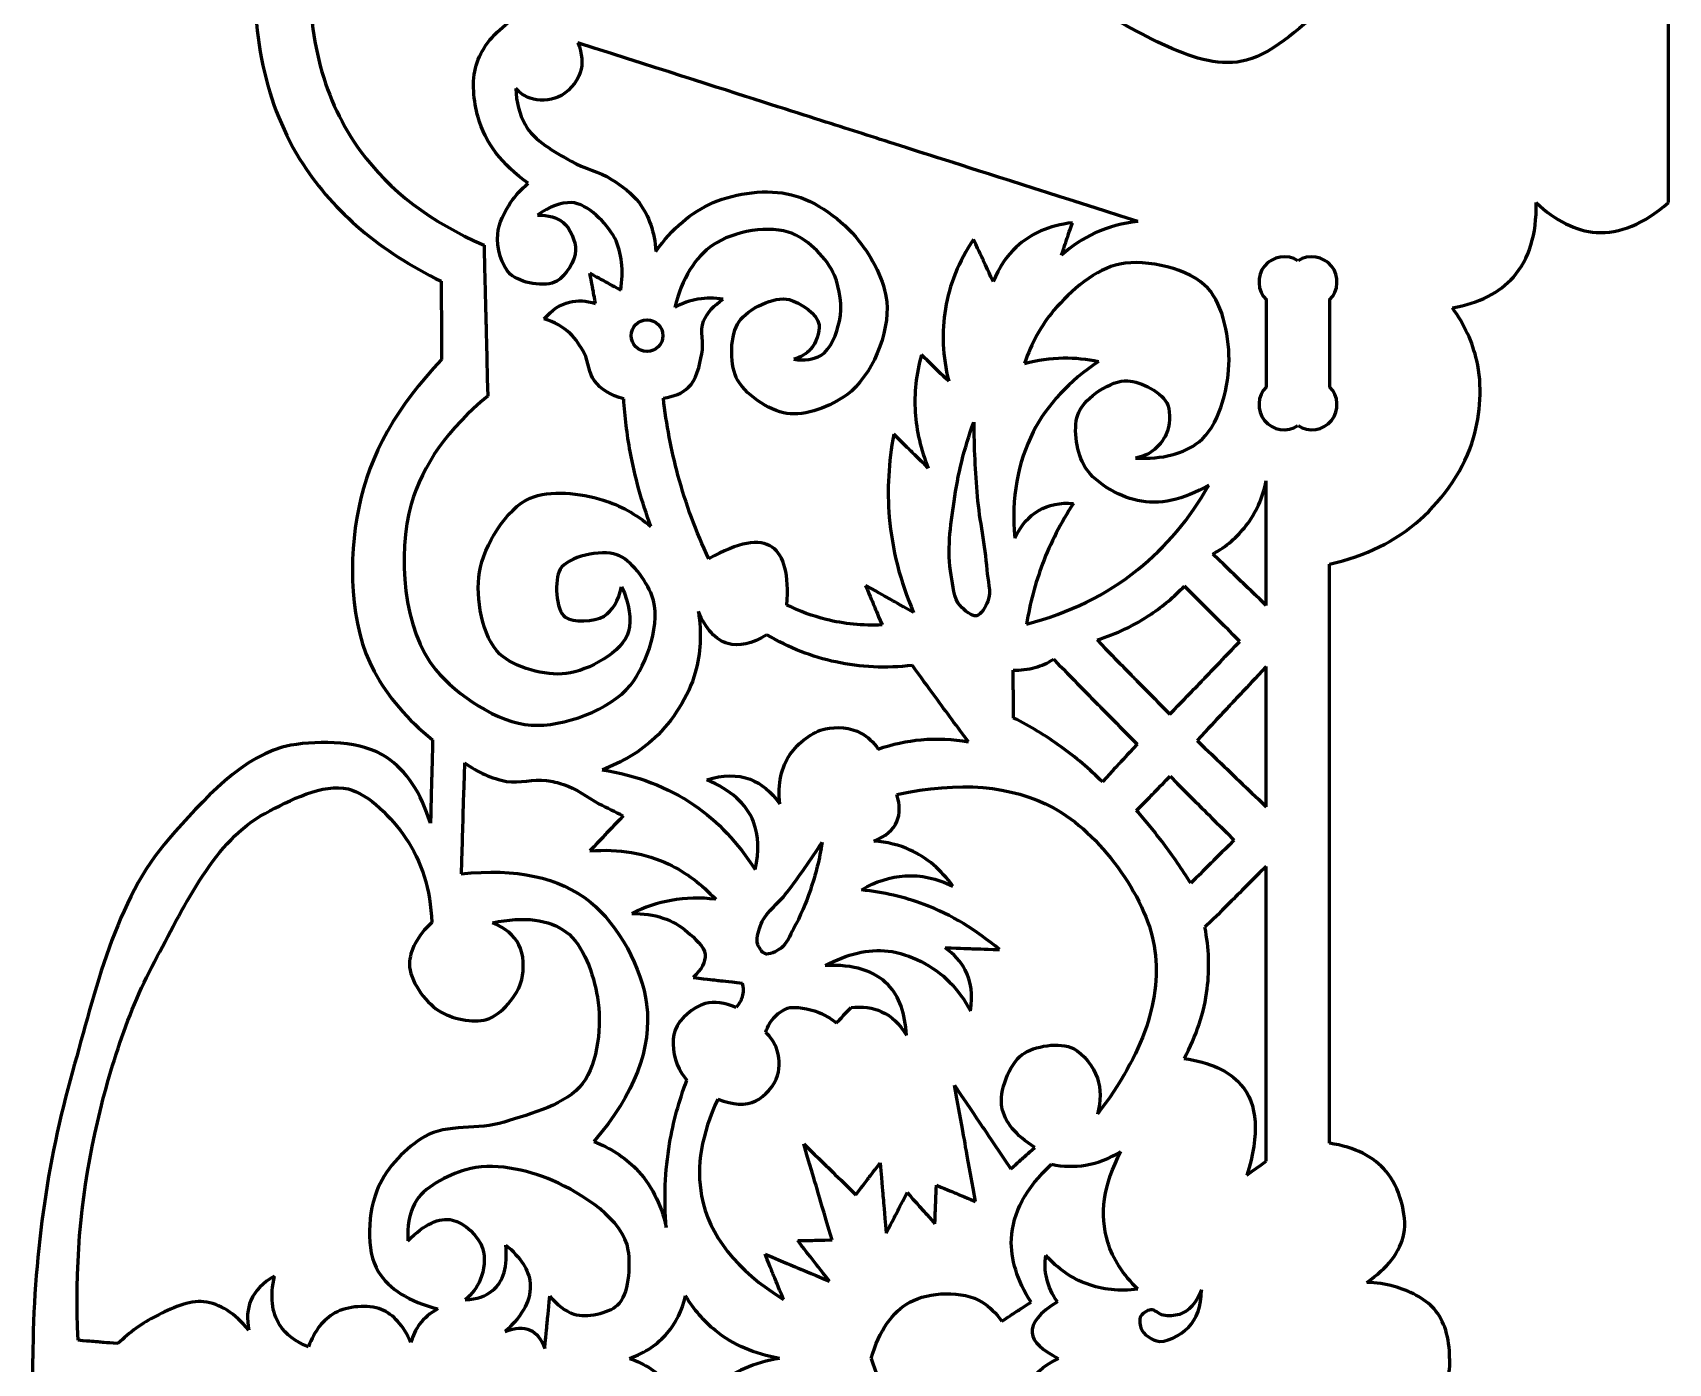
# Model space of a CAD drawing. Header units: millimetres. Extents: x -143 to 138, y -7 to 318.
# Drawn here: x -140.3 to -36.9, y 109.6 to 193.7 of the extents above; entities that cross this region are included whole.
import ezdxf

# ---------------------------------------------------------------- set-up
doc = ezdxf.new("R2010")
doc.units = ezdxf.units.MM
doc.linetypes.add('K5LT32771', pattern=[0])

msp = doc.modelspace()

# ---------------------------------------------------------------- linework, layer by layer
at = {"color": 30, "linetype": 'K5LT32771', "lineweight": 60, "true_color": 0xff8000}
for p, q in [((-62.32, 171.29), (-62.32, 176.8)), ((-58.33, 176.8), (-58.33, 171.29))]:
    msp.add_line(p, q, dxfattribs=at)
msp.add_circle((-101.44, 174.52), 1, dxfattribs=at)
for centre, start, end in [((-61.2, 177.92), 56.6843, 225), ((-59.45, 177.92), 315, 123.3157), ((-61.2, 170.17), 135, 303.3157), ((-59.45, 170.17), 236.6843, 45)]:
    msp.add_arc(centre, 1.59, start, end, dxfattribs=at)
for points, knots in [([(-46.38, 201.59), (-48.31, 201.79), (-50.09, 201.61), (-51.71, 201.06), (-54.33, 200.17), (-56.02, 197.2), (-58.33, 195.48), (-60.03, 194.22), (-61.74, 192.41), (-63.58, 191.92), (-66.67, 191.12), (-70.47, 193.86), (-73.62, 195.42), (-76.59, 196.89), (-79.25, 199.01), (-82.01, 200.89), (-85.34, 203.14), (-88.46, 205.73), (-91.85, 207.89), (-96.22, 210.67), (-101.45, 218.42), (-105.52, 215.35), (-105.64, 215.25), (-105.78, 215.15), (-105.9, 215.04), (-106.36, 214.59), (-106.56, 213.84), (-106.61, 213.2), (-106.64, 212.9), (-106.62, 212.59), (-106.56, 212.27)], [0, 0, 0, 0, 1, 1, 1, 2, 2, 2, 3, 3, 3, 4, 4, 4, 5, 5, 5, 6, 6, 6, 7, 7, 7, 8, 8, 8, 9, 9, 9, 10, 10, 10, 10]), ([(-126.11, 199.12), (-126.56, 193.67), (-125.58, 189.08), (-123.17, 185.35), (-121.21, 182.32), (-118.3, 179.86), (-114.45, 177.96)], [0, 0, 0, 0, 1, 1, 1, 2, 2, 2, 2]), ([(-122.76, 198.2), (-122.93, 193.36), (-121.86, 189.35), (-119.54, 186.18), (-117.71, 183.68), (-115.11, 181.7), (-111.74, 180.24)], [0, 0, 0, 0, 1, 1, 1, 2, 2, 2, 2]), ([(-108.95, 184.15), (-110.61, 185.33), (-111.67, 186.72), (-112.12, 188.33), (-112.39, 189.34), (-112.54, 190.62), (-112.24, 191.6), (-111.93, 192.61), (-111.25, 193.52), (-110.2, 194.3)], [0, 0, 0, 0, 1, 1, 1, 2, 2, 2, 3, 3, 3, 3]), ([(-105.81, 193.02), (-105.54, 192.32), (-105.49, 191.7), (-105.66, 191.15), (-105.85, 190.54), (-106.48, 189.85), (-107.07, 189.59), (-107.57, 189.38), (-108.3, 189.33), (-108.83, 189.52), (-109.16, 189.64), (-109.46, 189.85), (-109.74, 190.14)], [0, 0, 0, 0, 1, 1, 1, 2, 2, 2, 3, 3, 3, 4, 4, 4, 4]), ([(-109.74, 190.14), (-109.7, 189.27), (-109.51, 188.52), (-109.15, 187.86), (-108.58, 186.82), (-107.3, 186.16), (-106.23, 185.54), (-105.43, 185.07), (-104.45, 184.9), (-103.68, 184.4), (-103.05, 183.99), (-102.39, 183.51), (-101.95, 182.93), (-101.32, 182.09), (-100.97, 181.06), (-100.89, 179.85)], [0, 0, 0, 0, 1, 1, 1, 2, 2, 2, 3, 3, 3, 4, 4, 4, 5, 5, 5, 5]), ([(-108.37, 182.14), (-107.68, 182.15), (-107.14, 182), (-106.75, 181.68), (-106.3, 181.31), (-105.95, 180.49), (-105.96, 179.92), (-105.97, 179.25), (-106.59, 178.29), (-107.14, 177.97), (-107.86, 177.56), (-109.47, 177.84), (-110.09, 178.42), (-110.64, 178.92), (-110.95, 180.11), (-110.88, 180.94), (-110.83, 181.61), (-110.45, 182.34), (-110.06, 182.93), (-109.76, 183.38), (-109.39, 183.79), (-108.95, 184.15)], [0, 0, 0, 0, 1, 1, 1, 2, 2, 2, 3, 3, 3, 4, 4, 4, 5, 5, 5, 6, 6, 6, 7, 7, 7, 7]), ([(-103.1, 177.4), (-102.94, 178.62), (-103.01, 179.77), (-103.49, 180.68), (-104, 181.64), (-105.19, 182.88), (-106.23, 182.93), (-106.89, 182.95), (-107.6, 182.69), (-108.37, 182.14)], [0, 0, 0, 0, 1, 1, 1, 2, 2, 2, 3, 3, 3, 3]), ([(-100.89, 179.85), (-99.86, 181.3), (-98.66, 182.32), (-97.27, 182.93), (-95.82, 183.56), (-93.83, 183.8), (-92.32, 183.43), (-90.76, 183.04), (-89.11, 181.83), (-88.08, 180.54), (-87.22, 179.47), (-86.43, 177.96), (-86.3, 176.66), (-86.11, 174.72), (-87.25, 171.93), (-88.83, 170.79), (-89.81, 170.08), (-91.44, 169.42), (-92.61, 169.61), (-93.77, 169.8), (-95.34, 170.84), (-95.81, 171.89), (-96.23, 172.83), (-96.21, 174.59), (-95.63, 175.42), (-95.07, 176.22), (-93.42, 177.05), (-92.46, 176.8), (-91.78, 176.63), (-90.66, 175.88), (-90.58, 175.2), (-90.52, 174.75), (-90.77, 174.05), (-91.11, 173.67), (-91.37, 173.38), (-91.73, 173.17), (-92.18, 173.03)], [0, 0, 0, 0, 1, 1, 1, 2, 2, 2, 3, 3, 3, 4, 4, 4, 5, 5, 5, 6, 6, 6, 7, 7, 7, 8, 8, 8, 9, 9, 9, 10, 10, 10, 11, 11, 11, 12, 12, 12, 12]), ([(-50.57, 176.28), (-48.88, 176.59), (-47.6, 177.24), (-46.72, 178.23), (-45.72, 179.36), (-45.24, 180.92), (-45.28, 182.93)], [0, 0, 0, 0, 1, 1, 1, 2, 2, 2, 2]), ([(-45.28, 182.93), (-44.04, 181.76), (-42.77, 181.14), (-41.49, 181.05), (-40, 180.95), (-38.48, 181.57), (-36.93, 182.93)], [0, 0, 0, 0, 1, 1, 1, 2, 2, 2, 2]), ([(-92.18, 173.03), (-91.49, 172.94), (-90.92, 173.02), (-90.47, 173.28), (-89.83, 173.65), (-89.46, 174.68), (-89.29, 175.45), (-89.09, 176.35), (-89.26, 177.5), (-89.61, 178.34), (-90.08, 179.41), (-91.22, 180.54), (-92.25, 180.97), (-93.65, 181.56), (-96.01, 181.12), (-97.27, 180.26), (-98.42, 179.47), (-99.23, 178.15), (-99.69, 176.31)], [0, 0, 0, 0, 1, 1, 1, 2, 2, 2, 3, 3, 3, 4, 4, 4, 5, 5, 5, 6, 6, 6, 6]), ([(-74.58, 181.66), (-76.04, 181.48), (-77.22, 180.97), (-78.12, 180.12), (-78.74, 179.55), (-79.22, 178.82), (-79.58, 177.94)], [0, 0, 0, 0, 1, 1, 1, 2, 2, 2, 2]), ([(-70.44, 181.73), (-71.4, 181.63), (-72.29, 181.4), (-73.13, 181.02), (-73.89, 180.67), (-74.6, 180.2), (-75.26, 179.61)], [0, 0, 0, 0, 1, 1, 1, 2, 2, 2, 2]), ([(-80.82, 180.61), (-81.76, 179.21), (-82.35, 177.75), (-82.6, 176.23), (-82.85, 174.76), (-82.78, 173.22), (-82.39, 171.64)], [0, 0, 0, 0, 1, 1, 1, 2, 2, 2, 2]), ([(-70.59, 166.79), (-68.88, 166.71), (-67.54, 167.06), (-66.57, 167.82), (-65.35, 168.78), (-64.76, 171.04), (-64.69, 172.69), (-64.62, 174.27), (-65.03, 176.45), (-66.02, 177.52), (-67.15, 178.75), (-69.87, 179.39), (-71.57, 179.05), (-73.08, 178.74), (-74.69, 177.38), (-75.76, 176.11), (-76.55, 175.16), (-77.17, 174.05), (-77.6, 172.77)], [0, 0, 0, 0, 1, 1, 1, 2, 2, 2, 3, 3, 3, 4, 4, 4, 5, 5, 5, 6, 6, 6, 6]), ([(-107.94, 175.58), (-107.46, 176.15), (-106.93, 176.51), (-106.34, 176.65), (-105.83, 176.77), (-105.29, 176.74), (-104.7, 176.55)], [0, 0, 0, 0, 1, 1, 1, 2, 2, 2, 2]), ([(-100.41, 170.58), (-99.75, 170.67), (-99.23, 170.89), (-98.84, 171.24), (-98.31, 171.71), (-98.14, 172.64), (-97.98, 173.38), (-97.84, 174.04), (-98.13, 174.84), (-97.87, 175.44), (-97.64, 175.98), (-97.23, 176.44), (-96.63, 176.83)], [0, 0, 0, 0, 1, 1, 1, 2, 2, 2, 3, 3, 3, 4, 4, 4, 4]), ([(-96.63, 176.83), (-97.18, 176.92), (-97.71, 176.92), (-98.23, 176.83), (-98.73, 176.74), (-99.22, 176.57), (-99.69, 176.31)], [0, 0, 0, 0, 1, 1, 1, 2, 2, 2, 2]), ([(-58.33, 160.1), (-56.05, 160.6), (-54.14, 161.54), (-52.62, 162.9), (-51.13, 164.22), (-49.78, 166.16), (-49.23, 168.08), (-48.8, 169.58), (-48.67, 171.41), (-49.03, 172.95), (-49.3, 174.11), (-49.81, 175.22), (-50.57, 176.28)], [0, 0, 0, 0, 1, 1, 1, 2, 2, 2, 3, 3, 3, 4, 4, 4, 4]), ([(-102.92, 170.54), (-103.73, 170.75), (-104.35, 171.13), (-104.77, 171.67), (-105.13, 172.13), (-105.12, 172.87), (-105.41, 173.41), (-105.65, 173.86), (-105.94, 174.32), (-106.3, 174.66), (-106.75, 175.08), (-107.29, 175.39), (-107.94, 175.58)], [0, 0, 0, 0, 1, 1, 1, 2, 2, 2, 3, 3, 3, 4, 4, 4, 4]), ([(-114.42, 173.01), (-117.23, 170.11), (-118.98, 166.99), (-119.66, 163.64), (-120.33, 160.41), (-120.25, 156.22), (-118.68, 153.31), (-117.82, 151.71), (-116.59, 150.28), (-114.99, 149)], [0, 0, 0, 0, 1, 1, 1, 2, 2, 2, 3, 3, 3, 3]), ([(-84.11, 173.32), (-84.45, 172.09), (-84.58, 170.88), (-84.5, 169.69), (-84.43, 168.5), (-84.16, 167.32), (-83.68, 166.16)], [0, 0, 0, 0, 1, 1, 1, 2, 2, 2, 2]), ([(-72.92, 172.89), (-74.78, 171.65), (-76.16, 170.17), (-77.05, 168.44), (-78.05, 166.51), (-78.44, 164.28), (-78.21, 161.74)], [0, 0, 0, 0, 1, 1, 1, 2, 2, 2, 2]), ([(-77.6, 172.77), (-76.78, 172.99), (-75.97, 173.11), (-75.15, 173.12), (-74.41, 173.13), (-73.66, 173.05), (-72.92, 172.89)], [0, 0, 0, 0, 1, 1, 1, 2, 2, 2, 2]), ([(-65.95, 165.09), (-67.58, 164.14), (-69.08, 163.81), (-70.47, 164.11), (-71.7, 164.38), (-73.3, 165.3), (-73.88, 166.4), (-74.34, 167.28), (-74.56, 168.83), (-74.17, 169.69), (-73.74, 170.64), (-72.13, 171.73), (-71.09, 171.67), (-70.25, 171.63), (-68.84, 170.94), (-68.55, 170.13), (-68.37, 169.63), (-68.42, 168.83), (-68.65, 168.3), (-68.83, 167.9), (-69.16, 167.5), (-69.51, 167.24), (-69.82, 167.02), (-70.18, 166.87), (-70.59, 166.79)], [0, 0, 0, 0, 1, 1, 1, 2, 2, 2, 3, 3, 3, 4, 4, 4, 5, 5, 5, 6, 6, 6, 7, 7, 7, 8, 8, 8, 8]), ([(-111.51, 170.71), (-114.01, 168.65), (-115.62, 166.38), (-116.34, 163.89), (-117.25, 160.74), (-116.84, 155.88), (-114.8, 153.43), (-113.46, 151.81), (-110.86, 150.06), (-108.77, 149.92), (-106.75, 149.79), (-103.75, 150.88), (-102.5, 152.44), (-101.42, 153.79), (-100.51, 156.48), (-101.14, 158.11), (-101.51, 159.06), (-102.45, 160.38), (-103.36, 160.69), (-104.34, 161.03), (-106.46, 160.58), (-106.93, 159.77), (-107.31, 159.1), (-107.22, 157.19), (-106.62, 156.75), (-106.13, 156.4), (-104.77, 156.43), (-104.16, 156.81), (-103.63, 157.15), (-103.26, 157.77), (-103.05, 158.66)], [0, 0, 0, 0, 1, 1, 1, 2, 2, 2, 3, 3, 3, 4, 4, 4, 5, 5, 5, 6, 6, 6, 7, 7, 7, 8, 8, 8, 9, 9, 9, 10, 10, 10, 10]), ([(-101.2, 162.47), (-101.78, 164.02), (-102.21, 165.6), (-102.51, 167.2), (-102.71, 168.3), (-102.85, 169.41), (-102.92, 170.54)], [0, 0, 0, 0, 1, 1, 1, 2, 2, 2, 2]), ([(-97.54, 160.43), (-98.35, 162.14), (-99, 163.9), (-99.49, 165.71), (-99.92, 167.3), (-100.23, 168.92), (-100.41, 170.58)], [0, 0, 0, 0, 1, 1, 1, 2, 2, 2, 2]), ([(-80.81, 169.05), (-81.41, 167.41), (-81.82, 165.74), (-82.05, 164.05), (-82.27, 162.52), (-82.52, 160.9), (-82.23, 159.39), (-82.11, 158.74), (-82.09, 157.93), (-81.66, 157.47), (-81.41, 157.19), (-80.93, 156.77), (-80.63, 156.82), (-80.35, 156.88), (-80.06, 157.41), (-79.92, 157.75), (-79.67, 158.33), (-79.95, 159.08), (-79.99, 159.74), (-80.09, 161.3), (-80.46, 162.83), (-80.59, 164.37), (-80.73, 165.93), (-80.8, 167.48), (-80.81, 169.05)], [0, 0, 0, 0, 1, 1, 1, 2, 2, 2, 3, 3, 3, 4, 4, 4, 5, 5, 5, 6, 6, 6, 7, 7, 7, 8, 8, 8, 8]), ([(-85.86, 168.3), (-86.19, 166.53), (-86.29, 164.78), (-86.14, 163.06), (-85.97, 161.02), (-85.46, 159.02), (-84.61, 157.04)], [0, 0, 0, 0, 1, 1, 1, 2, 2, 2, 2]), ([(-65.71, 160.73), (-64.86, 161.2), (-64.16, 161.8), (-63.61, 162.51), (-62.99, 163.31), (-62.56, 164.26), (-62.33, 165.35)], [0, 0, 0, 0, 1, 1, 1, 2, 2, 2, 2]), ([(-103.05, 158.66), (-102.55, 157.56), (-102.41, 156.62), (-102.62, 155.83), (-102.97, 154.52), (-105.14, 153.37), (-106.56, 153.18), (-107.86, 153.01), (-109.82, 153.55), (-110.74, 154.41), (-111.87, 155.47), (-112.3, 157.98), (-112.03, 159.58), (-111.75, 161.28), (-110.35, 163.59), (-108.83, 164.26), (-107.6, 164.81), (-105.65, 164.58), (-104.22, 164.14), (-103.15, 163.81), (-102.15, 163.25), (-101.2, 162.47)], [0, 0, 0, 0, 1, 1, 1, 2, 2, 2, 3, 3, 3, 4, 4, 4, 5, 5, 5, 6, 6, 6, 7, 7, 7, 7]), ([(-77.47, 156.31), (-74.77, 157), (-72.43, 158.15), (-70.44, 159.75), (-68.66, 161.17), (-67.17, 162.95), (-65.95, 165.09)], [0, 0, 0, 0, 1, 1, 1, 2, 2, 2, 2]), ([(-78.21, 161.74), (-77.84, 162.54), (-77.33, 163.12), (-76.7, 163.49), (-76.08, 163.84), (-75.35, 163.99), (-74.5, 163.93)], [0, 0, 0, 0, 1, 1, 1, 2, 2, 2, 2]), ([(-74.5, 163.93), (-75.3, 162.72), (-75.96, 161.44), (-76.46, 160.11), (-76.92, 158.89), (-77.26, 157.62), (-77.47, 156.31)], [0, 0, 0, 0, 1, 1, 1, 2, 2, 2, 2]), ([(-92.61, 157.51), (-92.47, 159.42), (-92.78, 160.64), (-93.54, 161.16), (-94.35, 161.73), (-95.68, 161.48), (-97.54, 160.43)], [0, 0, 0, 0, 1, 1, 1, 2, 2, 2, 2]), ([(-73.02, 155.3), (-71.78, 155.68), (-70.65, 156.23), (-69.61, 156.93), (-68.85, 157.44), (-68.15, 158.03), (-67.5, 158.71)], [0, 0, 0, 0, 1, 1, 1, 2, 2, 2, 2]), ([(-98.2, 157.09), (-98, 155.73), (-98.06, 154.45), (-98.4, 153.25), (-98.82, 151.74), (-99.81, 150.19), (-100.96, 149.11), (-101.88, 148.25), (-102.99, 147.58), (-104.29, 147.1)], [0, 0, 0, 0, 1, 1, 1, 2, 2, 2, 3, 3, 3, 3]), ([(-93.87, 155.62), (-94.82, 155.06), (-95.64, 154.88), (-96.35, 155.08), (-97.11, 155.31), (-97.73, 155.97), (-98.2, 157.09)], [0, 0, 0, 0, 1, 1, 1, 2, 2, 2, 2]), ([(-86.6, 156.25), (-87.82, 156.2), (-89, 156.31), (-90.14, 156.6), (-90.98, 156.81), (-91.81, 157.11), (-92.61, 157.51)], [0, 0, 0, 0, 1, 1, 1, 2, 2, 2, 2]), ([(-84.68, 153.69), (-86.35, 153.5), (-87.96, 153.57), (-89.51, 153.91), (-91.02, 154.23), (-92.47, 154.8), (-93.87, 155.62)], [0, 0, 0, 0, 1, 1, 1, 2, 2, 2, 2]), ([(-78.32, 153.4), (-77.84, 153.39), (-77.38, 153.44), (-76.94, 153.57), (-76.53, 153.68), (-76.14, 153.85), (-75.77, 154.08)], [0, 0, 0, 0, 1, 1, 1, 2, 2, 2, 2]), ([(-81.14, 148.87), (-81.84, 149.8), (-82.54, 150.74), (-83.23, 151.69), (-83.72, 152.35), (-84.2, 153.02), (-84.68, 153.69)], [0, 0, 0, 0, 1, 1, 1, 2, 2, 2, 2]), ([(-93.06, 144.96), (-93.19, 146.22), (-92.97, 147.27), (-92.4, 148.08), (-91.92, 148.79), (-91.01, 149.51), (-90.18, 149.69), (-89.49, 149.84), (-88.56, 149.77), (-87.93, 149.42), (-87.51, 149.19), (-87.15, 148.85), (-86.84, 148.41)], [0, 0, 0, 0, 1, 1, 1, 2, 2, 2, 3, 3, 3, 4, 4, 4, 4]), ([(-72.68, 146.34), (-73.5, 147.15), (-74.37, 147.89), (-75.29, 148.56), (-76.24, 149.24), (-77.24, 149.85), (-78.29, 150.37)], [0, 0, 0, 0, 1, 1, 1, 2, 2, 2, 2]), ([(-115.13, 143.72), (-115.72, 145.64), (-116.64, 147.03), (-117.89, 147.88), (-119.42, 148.93), (-122.08, 148.97), (-123.95, 148.65), (-126.9, 148.14), (-129.57, 145.11), (-131.64, 142.76), (-135.03, 138.89), (-136.31, 133.11), (-137.74, 128.04), (-139.38, 122.22), (-140.21, 116.18), (-140.25, 109.92)], [0, 0, 0, 0, 1, 1, 1, 2, 2, 2, 3, 3, 3, 4, 4, 4, 5, 5, 5, 5]), ([(-86.84, 148.41), (-85.94, 148.72), (-85.04, 148.92), (-84.12, 149), (-83.14, 149.09), (-82.14, 149.04), (-81.14, 148.87)], [0, 0, 0, 0, 1, 1, 1, 2, 2, 2, 2]), ([(-112.98, 147.55), (-112.14, 146.94), (-111.25, 146.55), (-110.32, 146.37), (-109.51, 146.22), (-108.62, 146.55), (-107.79, 146.42), (-107.44, 146.37), (-107.08, 146.29), (-106.73, 146.18), (-105.93, 145.92), (-105.24, 145.35), (-104.48, 144.96), (-103.97, 144.7), (-103.46, 144.45), (-102.95, 144.2)], [0, 0, 0, 0, 1, 1, 1, 2, 2, 2, 3, 3, 3, 4, 4, 4, 5, 5, 5, 5]), ([(-104.29, 147.1), (-102.08, 146.76), (-100.14, 146.01), (-98.47, 144.87), (-96.97, 143.84), (-95.69, 142.48), (-94.62, 140.81)], [0, 0, 0, 0, 1, 1, 1, 2, 2, 2, 2]), ([(-97.67, 146.47), (-96.65, 146.79), (-95.73, 146.8), (-94.93, 146.5), (-94.22, 146.23), (-93.6, 145.72), (-93.06, 144.96)], [0, 0, 0, 0, 1, 1, 1, 2, 2, 2, 2]), ([(-137.38, 111.06), (-137.6, 115.53), (-137.26, 119.88), (-136.33, 124.1), (-135.49, 127.94), (-134.25, 131.86), (-132.39, 135.3), (-130.62, 138.59), (-128.75, 142.65), (-125.56, 144.35), (-124.03, 145.17), (-121.89, 146.28), (-120.33, 145.89), (-118.98, 145.55), (-117.57, 144.06), (-116.7, 142.81), (-115.68, 141.34), (-115.12, 139.55), (-115.04, 137.46)], [0, 0, 0, 0, 1, 1, 1, 2, 2, 2, 3, 3, 3, 4, 4, 4, 5, 5, 5, 6, 6, 6, 6]), ([(-94.62, 140.81), (-94.35, 141.95), (-94.38, 142.95), (-94.72, 143.81), (-95.17, 144.95), (-96.15, 145.83), (-97.67, 146.47)], [0, 0, 0, 0, 1, 1, 1, 2, 2, 2, 2]), ([(-85.66, 145.54), (-81.72, 146.4), (-78.43, 146.12), (-75.78, 144.7), (-72.89, 143.15), (-69.93, 139.13), (-69.41, 135.98), (-68.87, 132.7), (-70.07, 129.16), (-73, 125.34)], [0, 0, 0, 0, 1, 1, 1, 2, 2, 2, 3, 3, 3, 3]), ([(-87.11, 142.6), (-86.37, 142.89), (-85.89, 143.31), (-85.66, 143.84), (-85.46, 144.32), (-85.46, 144.88), (-85.66, 145.54)], [0, 0, 0, 0, 1, 1, 1, 2, 2, 2, 2]), ([(-67.1, 139.93), (-67.64, 140.79), (-68.22, 141.64), (-68.83, 142.45), (-69.36, 143.16), (-69.92, 143.85), (-70.52, 144.53)], [0, 0, 0, 0, 1, 1, 1, 2, 2, 2, 2]), ([(-82.12, 139.74), (-82.87, 140.79), (-83.77, 141.55), (-84.82, 142.03), (-85.52, 142.35), (-86.28, 142.54), (-87.11, 142.6)], [0, 0, 0, 0, 1, 1, 1, 2, 2, 2, 2]), ([(-105.05, 141.98), (-103.21, 142.12), (-101.54, 141.83), (-100.06, 141.13), (-98.98, 140.61), (-98, 139.88), (-97.11, 138.92)], [0, 0, 0, 0, 1, 1, 1, 2, 2, 2, 2]), ([(-90.39, 142.52), (-91.09, 141.44), (-91.83, 140.38), (-92.61, 139.35), (-93.16, 138.62), (-94.05, 138.06), (-94.3, 137.21), (-94.41, 136.85), (-94.58, 136.39), (-94.45, 136.06), (-94.37, 135.85), (-94.19, 135.57), (-94.01, 135.49), (-93.74, 135.37), (-93.26, 135.64), (-92.98, 135.84), (-92.61, 136.1), (-92.43, 136.64), (-92.2, 137.06), (-91.76, 137.83), (-91.42, 138.66), (-91.13, 139.5), (-90.79, 140.48), (-90.54, 141.48), (-90.39, 142.52)], [0, 0, 0, 0, 1, 1, 1, 2, 2, 2, 3, 3, 3, 4, 4, 4, 5, 5, 5, 6, 6, 6, 7, 7, 7, 8, 8, 8, 8]), ([(-113.19, 140.52), (-109.73, 140.91), (-107.01, 140.32), (-105.02, 138.74), (-103.27, 137.36), (-101.74, 134.51), (-101.47, 132.29), (-101.13, 129.5), (-102.24, 126.61), (-104.8, 123.62)], [0, 0, 0, 0, 1, 1, 1, 2, 2, 2, 3, 3, 3, 3]), ([(-87.9, 139.51), (-87, 140.05), (-86.08, 140.34), (-85.14, 140.4), (-84.15, 140.46), (-83.14, 140.24), (-82.12, 139.74)], [0, 0, 0, 0, 1, 1, 1, 2, 2, 2, 2]), ([(-79.18, 135.74), (-80.64, 136.99), (-82.22, 137.94), (-83.93, 138.59), (-85.19, 139.06), (-86.51, 139.37), (-87.9, 139.51)], [0, 0, 0, 0, 1, 1, 1, 2, 2, 2, 2]), ([(-97.11, 138.92), (-98.07, 139.04), (-99.01, 139.01), (-99.92, 138.85), (-100.77, 138.7), (-101.6, 138.42), (-102.41, 138.03)], [0, 0, 0, 0, 1, 1, 1, 2, 2, 2, 2]), ([(-111.2, 137.44), (-109.2, 137.86), (-107.65, 137.66), (-106.55, 136.85), (-105.47, 136.06), (-104.82, 134.17), (-104.58, 132.74), (-104.28, 131.01), (-104.53, 128.59), (-105.52, 127.28), (-106.5, 125.96), (-108.74, 125.4), (-110.48, 124.84), (-112.07, 124.33), (-114.09, 124.75), (-115.48, 123.94), (-116.66, 123.25), (-117.88, 121.98), (-118.42, 120.74), (-119.09, 119.22), (-119.25, 116.72), (-118.42, 115.4), (-117.74, 114.3), (-116.49, 113.51), (-114.66, 113.05)], [0, 0, 0, 0, 1, 1, 1, 2, 2, 2, 3, 3, 3, 4, 4, 4, 5, 5, 5, 6, 6, 6, 7, 7, 7, 8, 8, 8, 8]), ([(-115.04, 137.46), (-115.97, 136.57), (-116.44, 135.69), (-116.45, 134.83), (-116.46, 133.83), (-115.5, 132.46), (-114.61, 131.89), (-113.82, 131.38), (-112.44, 131.06), (-111.58, 131.33), (-110.65, 131.62), (-109.6, 132.84), (-109.36, 133.85), (-109.2, 134.51), (-109.22, 135.44), (-109.54, 136.05), (-109.84, 136.64), (-110.4, 137.1), (-111.2, 137.44)], [0, 0, 0, 0, 1, 1, 1, 2, 2, 2, 3, 3, 3, 4, 4, 4, 5, 5, 5, 6, 6, 6, 6]), ([(-102.41, 138.03), (-100.96, 138.03), (-99.78, 137.64), (-98.89, 136.85), (-98.45, 136.47), (-97.82, 135.94), (-97.78, 135.43), (-97.75, 134.97), (-98, 134.48), (-98.53, 133.97)], [0, 0, 0, 0, 1, 1, 1, 2, 2, 2, 3, 3, 3, 3]), ([(-67.52, 128.86), (-66.74, 130.29), (-66.25, 131.76), (-66.06, 133.27), (-65.9, 134.54), (-65.95, 135.83), (-66.2, 137.15)], [0, 0, 0, 0, 1, 1, 1, 2, 2, 2, 2]), ([(-90.19, 134.73), (-88.81, 135.48), (-87.48, 135.79), (-86.21, 135.65), (-84.86, 135.5), (-83.33, 134.69), (-82.33, 133.69), (-81.81, 133.18), (-81.38, 132.57), (-81.02, 131.88)], [0, 0, 0, 0, 1, 1, 1, 2, 2, 2, 3, 3, 3, 3]), ([(-81.02, 131.88), (-80.85, 132.87), (-80.96, 133.73), (-81.35, 134.46), (-81.63, 134.99), (-82.05, 135.46), (-82.62, 135.86)], [0, 0, 0, 0, 1, 1, 1, 2, 2, 2, 2]), ([(-85.06, 130.34), (-85.13, 131.72), (-85.52, 132.78), (-86.21, 133.51), (-87.07, 134.41), (-88.39, 134.82), (-90.19, 134.73)], [0, 0, 0, 0, 1, 1, 1, 2, 2, 2, 2]), ([(-95.43, 133.63), (-95.36, 133.32), (-95.36, 133.04), (-95.43, 132.77), (-95.5, 132.53), (-95.62, 132.3), (-95.81, 132.09)], [0, 0, 0, 0, 1, 1, 1, 2, 2, 2, 2]), ([(-95.81, 132.09), (-96.54, 132.39), (-97.19, 132.47), (-97.77, 132.33), (-98.52, 132.14), (-99.4, 131.36), (-99.67, 130.66), (-99.94, 129.98), (-99.77, 128.92), (-99.41, 128.2), (-99.28, 127.95), (-99.12, 127.71), (-98.93, 127.49)], [0, 0, 0, 0, 1, 1, 1, 2, 2, 2, 3, 3, 3, 4, 4, 4, 4]), ([(-93.95, 130.52), (-93.82, 130.92), (-93.62, 131.26), (-93.35, 131.52), (-93.1, 131.77), (-92.8, 131.96), (-92.43, 132.09)], [0, 0, 0, 0, 1, 1, 1, 2, 2, 2, 2]), ([(-92.43, 132.09), (-91.69, 132.11), (-91.01, 131.98), (-90.39, 131.68), (-90.07, 131.53), (-89.77, 131.34), (-89.49, 131.11)], [0, 0, 0, 0, 1, 1, 1, 2, 2, 2, 2]), ([(-88.56, 132.08), (-87.83, 132.16), (-87.19, 132.08), (-86.63, 131.82), (-86, 131.54), (-85.48, 131.04), (-85.06, 130.34)], [0, 0, 0, 0, 1, 1, 1, 2, 2, 2, 2]), ([(-96.97, 126.3), (-96.02, 125.91), (-95.22, 125.88), (-94.57, 126.18), (-94, 126.45), (-93.39, 127.16), (-93.2, 127.79), (-93.04, 128.31), (-93.08, 129.04), (-93.29, 129.57), (-93.43, 129.91), (-93.65, 130.22), (-93.95, 130.52)], [0, 0, 0, 0, 1, 1, 1, 2, 2, 2, 3, 3, 3, 4, 4, 4, 4]), ([(-76.94, 123.25), (-78.16, 124.01), (-78.85, 124.85), (-79.03, 125.77), (-79.22, 126.78), (-78.57, 128.5), (-77.75, 129.11), (-77, 129.66), (-75.35, 129.93), (-74.5, 129.49), (-73.88, 129.17), (-73.25, 128.33), (-73, 127.61), (-72.77, 126.94), (-72.77, 126.18), (-73, 125.34)], [0, 0, 0, 0, 1, 1, 1, 2, 2, 2, 3, 3, 3, 4, 4, 4, 5, 5, 5, 5]), ([(-67.52, 128.86), (-65.88, 128.62), (-64.69, 128.08), (-63.95, 127.23), (-62.86, 125.98), (-62.73, 124.07), (-63.56, 121.5)], [0, 0, 0, 0, 1, 1, 1, 2, 2, 2, 2]), ([(-100.23, 118.19), (-100.38, 119.99), (-100.31, 121.76), (-100.02, 123.49), (-99.79, 124.84), (-99.43, 126.18), (-98.93, 127.49)], [0, 0, 0, 0, 1, 1, 1, 2, 2, 2, 2]), ([(-96.97, 126.3), (-98.01, 124.08), (-98.35, 122.04), (-98, 120.18), (-97.53, 117.68), (-95.81, 115.5), (-92.83, 113.64)], [0, 0, 0, 0, 1, 1, 1, 2, 2, 2, 2]), ([(-104.8, 123.62), (-103.75, 123.2), (-102.87, 122.63), (-102.15, 121.91), (-101.21, 120.94), (-100.57, 119.71), (-100.23, 118.19)], [0, 0, 0, 0, 1, 1, 1, 2, 2, 2, 2]), ([(-75.9, 122.18), (-75.16, 122.03), (-74.44, 122.01), (-73.74, 122.13), (-72.97, 122.25), (-72.23, 122.54), (-71.51, 122.99)], [0, 0, 0, 0, 1, 1, 1, 2, 2, 2, 2]), ([(-70.44, 114.29), (-71.38, 115.21), (-72.01, 116.2), (-72.34, 117.26), (-72.88, 118.99), (-72.61, 120.9), (-71.51, 122.99)], [0, 0, 0, 0, 1, 1, 1, 2, 2, 2, 2]), ([(-55.98, 114.71), (-54.65, 115.63), (-53.87, 116.66), (-53.64, 117.79), (-53.4, 118.98), (-53.95, 120.77), (-54.75, 121.73), (-55.53, 122.66), (-56.73, 123.26), (-58.33, 123.51)], [0, 0, 0, 0, 1, 1, 1, 2, 2, 2, 3, 3, 3, 3]), ([(-107.58, 113.88), (-107.13, 113.29), (-106.62, 112.9), (-106.07, 112.72), (-105.25, 112.46), (-103.9, 112.77), (-103.31, 113.28), (-102.57, 113.93), (-102.47, 115.73), (-102.63, 116.76), (-102.92, 118.65), (-105.51, 120.33), (-107.41, 121.15), (-109.02, 121.85), (-111.24, 122.34), (-112.9, 121.83), (-114.06, 121.48), (-115.58, 120.75), (-116.13, 119.69), (-116.47, 119.04), (-116.61, 118.26), (-116.55, 117.35)], [0, 0, 0, 0, 1, 1, 1, 2, 2, 2, 3, 3, 3, 4, 4, 4, 5, 5, 5, 6, 6, 6, 7, 7, 7, 7]), ([(-77.19, 113.47), (-78.07, 114.85), (-78.48, 116.18), (-78.43, 117.47), (-78.35, 119.11), (-77.51, 120.69), (-75.9, 122.18)], [0, 0, 0, 0, 1, 1, 1, 2, 2, 2, 2]), ([(-116.55, 117.35), (-115.51, 118.41), (-114.57, 118.84), (-113.73, 118.66), (-113.02, 118.5), (-112.07, 117.62), (-111.83, 116.88), (-111.65, 116.3), (-111.73, 115.48), (-111.98, 114.89), (-112.17, 114.42), (-112.49, 113.99), (-112.93, 113.61)], [0, 0, 0, 0, 1, 1, 1, 2, 2, 2, 3, 3, 3, 4, 4, 4, 4]), ([(-112.93, 113.61), (-112.2, 113.66), (-111.63, 113.86), (-111.2, 114.2), (-110.51, 114.77), (-110.24, 115.73), (-110.37, 117.08)], [0, 0, 0, 0, 1, 1, 1, 2, 2, 2, 2]), ([(-110.37, 117.08), (-109.43, 116.3), (-108.91, 115.5), (-108.83, 114.68), (-108.73, 113.69), (-109.25, 112.67), (-110.4, 111.62)], [0, 0, 0, 0, 1, 1, 1, 2, 2, 2, 2]), ([(-75.52, 113.49), (-75.85, 113.96), (-76.08, 114.45), (-76.2, 114.97), (-76.31, 115.44), (-76.33, 115.92), (-76.26, 116.43)], [0, 0, 0, 0, 1, 1, 1, 2, 2, 2, 2]), ([(-70.44, 114.29), (-71.61, 114.15), (-72.67, 114.26), (-73.65, 114.62), (-74.61, 114.97), (-75.48, 115.58), (-76.26, 116.43)], [0, 0, 0, 0, 1, 1, 1, 2, 2, 2, 2]), ([(-124.97, 115.11), (-125.71, 114.71), (-126.21, 114.2), (-126.47, 113.58), (-126.7, 113.04), (-126.74, 112.41), (-126.6, 111.7)], [0, 0, 0, 0, 1, 1, 1, 2, 2, 2, 2]), ([(-122.84, 110.64), (-123.66, 110.97), (-124.26, 111.44), (-124.64, 112.02), (-125.16, 112.82), (-125.27, 113.85), (-124.97, 115.11)], [0, 0, 0, 0, 1, 1, 1, 2, 2, 2, 2]), ([(-50.75, 109.92), (-50.75, 111.24), (-51.07, 112.28), (-51.73, 113.05), (-52.32, 113.73), (-53.34, 114.2), (-54.26, 114.46), (-54.8, 114.62), (-55.38, 114.7), (-55.98, 114.71)], [0, 0, 0, 0, 1, 1, 1, 2, 2, 2, 3, 3, 3, 3]), ([(-102.55, 109.92), (-101.56, 110.28), (-100.76, 110.81), (-100.17, 111.51), (-99.62, 112.15), (-99.23, 112.94), (-99.02, 113.88)], [0, 0, 0, 0, 1, 1, 1, 2, 2, 2, 2]), ([(-93.07, 109.92), (-94.66, 110.19), (-96.01, 110.77), (-97.12, 111.67), (-97.86, 112.27), (-98.49, 113), (-99.02, 113.88)], [0, 0, 0, 0, 1, 1, 1, 2, 2, 2, 2]), ([(-87.28, 109.92), (-86.77, 111.68), (-85.96, 112.86), (-84.84, 113.47), (-83.66, 114.12), (-81.48, 114.24), (-80.27, 113.47), (-79.81, 113.18), (-79.4, 112.78), (-79.03, 112.27)], [0, 0, 0, 0, 1, 1, 1, 2, 2, 2, 3, 3, 3, 3]), ([(-66.43, 114.25), (-66.44, 113.21), (-66.71, 112.42), (-67.25, 111.88), (-67.73, 111.4), (-68.7, 110.82), (-69.32, 111.04), (-69.64, 111.15), (-70.07, 111.43), (-70.21, 111.76), (-70.31, 111.97), (-70.37, 112.3), (-70.29, 112.5), (-70.2, 112.72), (-69.86, 112.97), (-69.62, 112.99), (-69.38, 113.02), (-69.12, 112.7), (-68.85, 112.65), (-68.52, 112.57), (-68.12, 112.6), (-67.82, 112.7), (-67.2, 112.89), (-66.74, 113.41), (-66.43, 114.25)], [0, 0, 0, 0, 1, 1, 1, 2, 2, 2, 3, 3, 3, 4, 4, 4, 5, 5, 5, 6, 6, 6, 7, 7, 7, 8, 8, 8, 8]), ([(-126.6, 111.7), (-127.48, 112.78), (-128.43, 113.38), (-129.44, 113.5), (-130.39, 113.62), (-131.53, 113.05), (-132.46, 112.59), (-133.33, 112.15), (-134.13, 111.57), (-134.87, 110.85)], [0, 0, 0, 0, 1, 1, 1, 2, 2, 2, 3, 3, 3, 3]), ([(-116.36, 110.93), (-116.84, 112), (-117.46, 112.69), (-118.24, 113.01), (-119.05, 113.34), (-120.38, 113.22), (-121.16, 112.79), (-121.89, 112.38), (-122.45, 111.67), (-122.84, 110.64)], [0, 0, 0, 0, 1, 1, 1, 2, 2, 2, 3, 3, 3, 3]), ([(-114.66, 113.05), (-115.14, 112.79), (-115.52, 112.47), (-115.82, 112.07), (-116.06, 111.74), (-116.24, 111.36), (-116.36, 110.93)], [0, 0, 0, 0, 1, 1, 1, 2, 2, 2, 2]), ([(-75.52, 113.49), (-76.65, 112.8), (-77.18, 112.15), (-77.12, 111.53), (-77.06, 110.97), (-76.51, 110.43), (-75.46, 109.92)], [0, 0, 0, 0, 1, 1, 1, 2, 2, 2, 2]), ([(-110.4, 111.62), (-109.78, 111.88), (-109.25, 111.91), (-108.83, 111.71), (-108.43, 111.53), (-108.13, 111.14), (-107.91, 110.55)], [0, 0, 0, 0, 1, 1, 1, 2, 2, 2, 2]), ([(-115.13, 76.13), (-115.72, 74.21), (-116.64, 72.82), (-117.89, 71.96), (-119.42, 70.92), (-122.08, 70.87), (-123.95, 71.19), (-126.9, 71.7), (-129.57, 74.74), (-131.64, 77.09), (-135.03, 80.96), (-136.31, 86.74), (-137.74, 91.81), (-139.38, 97.63), (-140.21, 103.67), (-140.25, 109.92)], [0, 0, 0, 0, 1, 1, 1, 2, 2, 2, 3, 3, 3, 4, 4, 4, 5, 5, 5, 5]), ([(-102.55, 109.92), (-101.56, 109.57), (-100.76, 109.04), (-100.17, 108.34), (-99.62, 107.69), (-99.23, 106.9), (-99.02, 105.97)], [0, 0, 0, 0, 1, 1, 1, 2, 2, 2, 2]), ([(-93.07, 109.92), (-94.66, 109.66), (-96.01, 109.08), (-97.12, 108.18), (-97.86, 107.58), (-98.49, 106.84), (-99.02, 105.97)], [0, 0, 0, 0, 1, 1, 1, 2, 2, 2, 2]), ([(-87.28, 109.92), (-86.77, 108.17), (-85.96, 106.99), (-84.84, 106.38), (-83.66, 105.73), (-81.48, 105.61), (-80.27, 106.38), (-79.81, 106.67), (-79.4, 107.07), (-79.03, 107.57)], [0, 0, 0, 0, 1, 1, 1, 2, 2, 2, 3, 3, 3, 3]), ([(-75.52, 106.36), (-76.65, 107.05), (-77.18, 107.7), (-77.12, 108.32), (-77.06, 108.88), (-76.51, 109.42), (-75.46, 109.92)], [0, 0, 0, 0, 1, 1, 1, 2, 2, 2, 2]), ([(-50.75, 109.92), (-50.75, 108.61), (-51.07, 107.57), (-51.73, 106.8), (-52.32, 106.12), (-53.34, 105.65), (-54.26, 105.38), (-54.8, 105.23), (-55.38, 105.14), (-55.98, 105.14)], [0, 0, 0, 0, 1, 1, 1, 2, 2, 2, 3, 3, 3, 3])]:
    msp.add_open_spline(points, degree=3, knots=knots, dxfattribs=at)
for points in [[(-36.93, 182.93), (-36.93, 200.64), (-36.93, 191.78), (-36.93, 209.5)], [(-70.44, 181.73), (-94.02, 189.26), (-82.23, 185.49), (-105.81, 193.02)], [(-75.26, 179.61), (-74.81, 180.98), (-75.03, 180.29), (-74.58, 181.66)], [(-111.74, 180.24), (-111.59, 173.88), (-111.66, 177.06), (-111.51, 170.71)], [(-79.58, 177.94), (-80.41, 179.72), (-79.99, 178.83), (-80.82, 180.61)], [(-114.45, 177.96), (-114.43, 174.66), (-114.44, 176.31), (-114.42, 173.01)], [(-104.7, 176.55), (-104.93, 177.83), (-104.82, 177.19), (-105.05, 178.47)], [(-105.05, 178.47), (-103.75, 177.76), (-104.4, 178.11), (-103.1, 177.4)], [(-82.39, 171.64), (-83.54, 172.76), (-82.96, 172.2), (-84.11, 173.32)], [(-83.68, 166.16), (-85.13, 167.58), (-84.41, 166.87), (-85.86, 168.3)], [(-62.33, 157.48), (-62.33, 162.73), (-62.33, 160.11), (-62.33, 165.35)], [(-62.33, 157.48), (-64.58, 159.65), (-63.46, 158.57), (-65.71, 160.73)], [(-58.33, 123.51), (-58.33, 147.9), (-58.33, 135.71), (-58.33, 160.1)], [(-84.61, 157.04), (-86.63, 158.18), (-85.62, 157.61), (-87.64, 158.75)], [(-87.64, 158.75), (-86.95, 157.08), (-87.29, 157.92), (-86.6, 156.25)], [(-64, 155.21), (-66.33, 157.54), (-65.17, 156.37), (-67.5, 158.71)], [(-73.02, 155.3), (-69.96, 152.17), (-71.49, 153.73), (-68.42, 150.61)], [(-68.42, 150.61), (-65.47, 153.67), (-66.95, 152.14), (-64, 155.21)], [(-75.77, 154.08), (-72.25, 150.5), (-74.01, 152.29), (-70.49, 148.71)], [(-78.29, 150.37), (-78.31, 152.39), (-78.3, 151.38), (-78.32, 153.4)], [(-62.33, 153.63), (-65.24, 150.51), (-63.79, 152.07), (-66.7, 148.95)], [(-62.33, 144.76), (-62.33, 150.68), (-62.33, 147.72), (-62.33, 153.63)], [(-114.99, 149), (-115.08, 145.48), (-115.03, 147.24), (-115.13, 143.72)], [(-66.7, 148.95), (-63.79, 146.16), (-65.24, 147.55), (-62.33, 144.76)], [(-70.49, 148.71), (-71.95, 147.13), (-71.22, 147.92), (-72.68, 146.34)], [(-112.98, 147.55), (-113.12, 142.86), (-113.05, 145.2), (-113.19, 140.52)], [(-70.52, 144.53), (-69.11, 145.97), (-69.81, 145.25), (-68.41, 146.69)], [(-68.41, 146.69), (-65.72, 144), (-67.06, 145.35), (-64.37, 142.66)], [(-102.95, 144.2), (-104.35, 142.72), (-103.65, 143.46), (-105.05, 141.98)], [(-64.37, 142.66), (-66.19, 140.84), (-65.28, 141.75), (-67.1, 139.93)], [(-62.33, 141), (-64.91, 138.44), (-63.62, 139.72), (-66.2, 137.15)], [(-62.33, 122.37), (-62.33, 134.79), (-62.33, 128.58), (-62.33, 141)], [(-82.62, 135.86), (-80.33, 135.78), (-81.47, 135.82), (-79.18, 135.74)], [(-98.53, 133.97), (-96.46, 133.74), (-97.5, 133.86), (-95.43, 133.63)], [(-89.49, 131.11), (-88.87, 131.75), (-89.18, 131.43), (-88.56, 132.08)], [(-80.7, 119.83), (-81.58, 124.73), (-81.14, 122.28), (-82.02, 127.18)], [(-82.02, 127.18), (-79.66, 123.65), (-80.84, 125.42), (-78.47, 121.89)], [(-89.76, 117.4), (-90.95, 121.44), (-90.35, 119.42), (-91.55, 123.47)], [(-91.55, 123.47), (-89.36, 121.33), (-90.45, 122.4), (-88.26, 120.26)], [(-78.47, 121.89), (-77.45, 122.8), (-77.96, 122.34), (-76.94, 123.25)], [(-88.26, 120.26), (-87.23, 121.6), (-87.75, 120.93), (-86.72, 122.27)], [(-86.72, 122.27), (-86.47, 119.31), (-86.59, 120.79), (-86.34, 117.83)], [(-63.56, 121.5), (-62.74, 122.08), (-63.15, 121.79), (-62.33, 122.37)], [(-86.34, 117.83), (-85.45, 119.54), (-85.9, 118.68), (-85.01, 120.39)], [(-85.01, 120.39), (-83.84, 119.08), (-84.43, 119.74), (-83.26, 118.42)], [(-83.26, 118.42), (-83.2, 120.05), (-83.23, 119.24), (-83.17, 120.86)], [(-83.17, 120.86), (-81.52, 120.18), (-82.35, 120.52), (-80.7, 119.83)], [(-91.93, 117.36), (-90.48, 117.38), (-91.21, 117.37), (-89.76, 117.4)], [(-89.93, 114.79), (-91.27, 116.5), (-90.6, 115.65), (-91.93, 117.36)], [(-92.83, 113.64), (-93.6, 115.55), (-93.22, 114.59), (-93.99, 116.5)], [(-93.99, 116.5), (-91.28, 115.36), (-92.63, 115.93), (-89.93, 114.79)], [(-107.91, 110.55), (-107.69, 112.77), (-107.8, 111.66), (-107.58, 113.88)], [(-79.03, 112.27), (-77.81, 113.07), (-78.42, 112.67), (-77.19, 113.47)], [(-134.87, 110.85), (-136.54, 110.99), (-135.7, 110.92), (-137.38, 111.06)]]:
    msp.add_open_spline(points, degree=3, dxfattribs=at)

doc.saveas('drawing.dxf')
